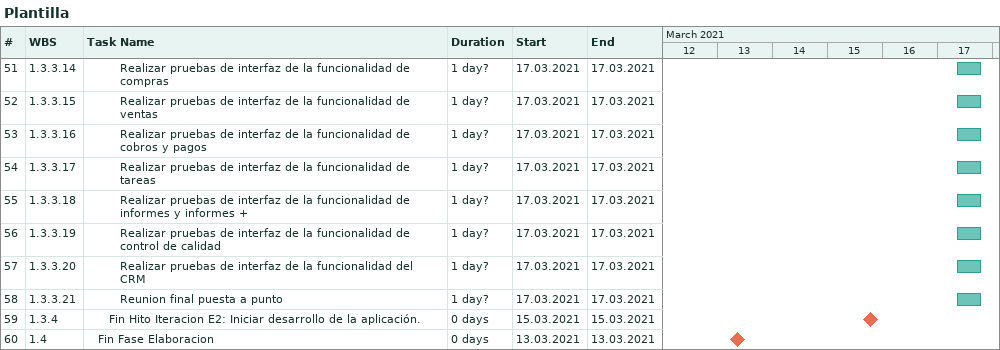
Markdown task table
Plantilla

| ID | WBS | Task | Duration | Start | Finish |
|---|---|---|---|---|---|
| 51 | 1.3.3.14 | Realizar pruebas de interfaz de la funcionalidad de compras | 1d? | 2021-03-17 | 2021-03-17 |
| 52 | 1.3.3.15 | Realizar pruebas de interfaz de la funcionalidad de ventas | 1d? | 2021-03-17 | 2021-03-17 |
| 53 | 1.3.3.16 | Realizar pruebas de interfaz de la funcionalidad de cobros y pagos | 1d? | 2021-03-17 | 2021-03-17 |
| 54 | 1.3.3.17 | Realizar pruebas de interfaz de la funcionalidad de tareas | 1d? | 2021-03-17 | 2021-03-17 |
| 55 | 1.3.3.18 | Realizar pruebas de interfaz de la funcionalidad de informes y informes + | 1d? | 2021-03-17 | 2021-03-17 |
| 56 | 1.3.3.19 | Realizar pruebas de interfaz de la funcionalidad de control de calidad | 1d? | 2021-03-17 | 2021-03-17 |
| 57 | 1.3.3.20 | Realizar pruebas de interfaz de la funcionalidad del CRM | 1d? | 2021-03-17 | 2021-03-17 |
| 58 | 1.3.3.21 | Reunion final puesta a punto | 1d? | 2021-03-17 | 2021-03-17 |
| 59 | 1.3.4 | Fin Hito Iteracion E2: Iniciar desarrollo de la aplicación. | 0d | 2021-03-15 | 2021-03-15 |
| 60 | 1.4 | Fin Fase Elaboracion | 0d | 2021-03-13 | 2021-03-13 |
